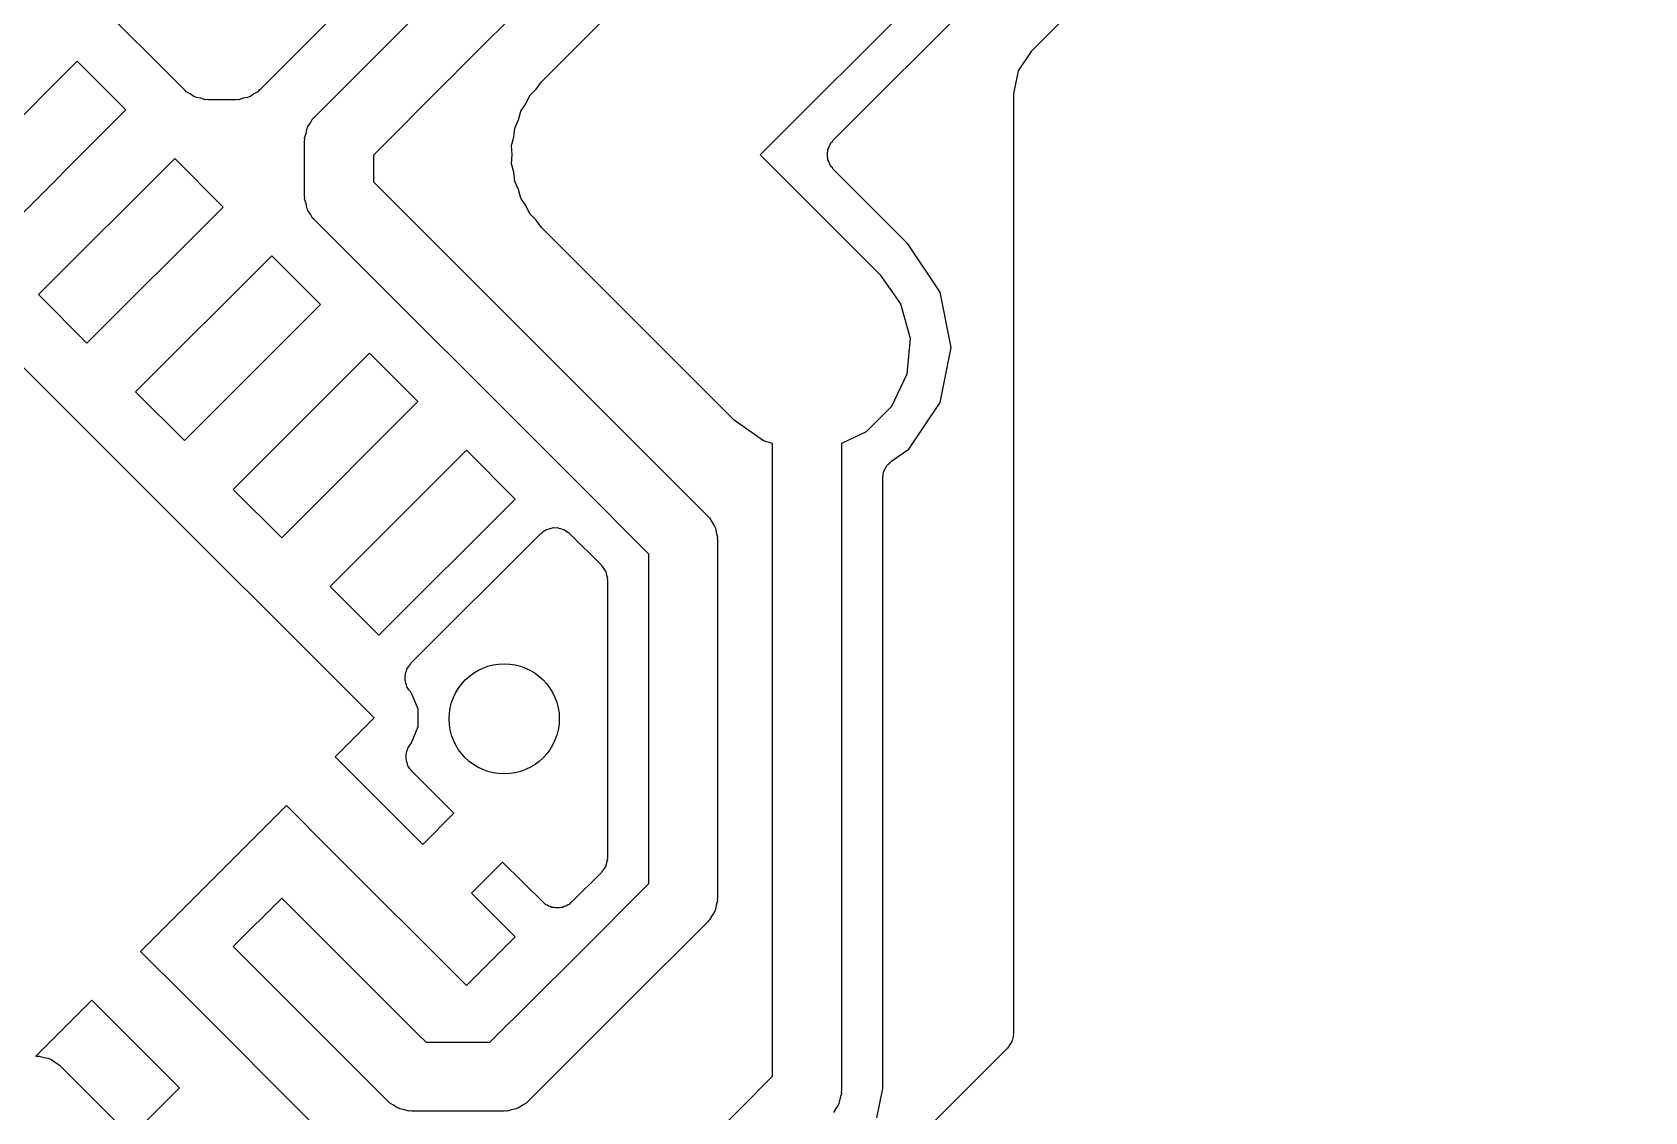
# Model space of a CAD drawing. Extents: x 132.7 to 187.3, y -127.3 to -72.7.
# Drawn here: x 147.99 to 153.84, y -114.08 to -110.16 of the extents above; entities that cross this region are included whole.
import ezdxf

# ---------------------------------------------------------------- set-up
doc = ezdxf.new("R2010")
doc.units = 0
doc.header["$MEASUREMENT"] = 0
doc.layers.add('BLACK', color=7, linetype='CONTINUOUS')

msp = doc.modelspace()

# ---------------------------------------------------------------- linework, layer by layer
at = {"layer": 'Black'}
for p, q in [((152.988, -106.838), (149.538, -110.288)), ((149.835, -110.335), (152.76, -107.41)), ((153.29, -107.94), (150.63, -110.6)), ((150.895, -110.547), (153.466, -107.976)), ((153.843, -107.996), (151.614, -110.225)), ((148.537, -110.363), (147.912, -109.738)), ((149.363, -109.813), (148.813, -110.363)), ((149.312, -110.162), (149.362, -110.112)), ((149.012, -110.462), (149.312, -110.162)), ((151.614, -110.225), (151.567, -110.295)), ((147.654, -110.755), (148.149, -110.26)), ((148.149, -110.26), (148.326, -110.437)), ((149.538, -110.288), (149.512, -110.315)), ((149.538, -110.288), (149.538, -110.288)), ((151.567, -110.295), (151.55, -110.379)), ((149.488, -110.338), (149.225, -110.602)), ((149.512, -110.315), (149.488, -110.338)), ((149.816, -110.362), (149.835, -110.335)), ((148.541, -110.367), (148.537, -110.363)), ((148.545, -110.371), (148.541, -110.367)), ((148.559, -110.379), (148.545, -110.371)), ((148.572, -110.388), (148.559, -110.379)), ((148.577, -110.39), (148.572, -110.388)), ((148.582, -110.392), (148.577, -110.39)), ((148.598, -110.395), (148.582, -110.392)), ((148.614, -110.4), (148.598, -110.395)), ((148.62, -110.399), (148.614, -110.4)), ((148.625, -110.4), (148.62, -110.399)), ((148.725, -110.4), (148.625, -110.4)), ((148.73, -110.399), (148.725, -110.4)), ((148.736, -110.4), (148.73, -110.399)), ((148.752, -110.395), (148.736, -110.4)), ((148.768, -110.392), (148.752, -110.395)), ((148.773, -110.39), (148.768, -110.392)), ((148.778, -110.388), (148.773, -110.39)), ((148.791, -110.379), (148.778, -110.388)), ((148.805, -110.371), (148.791, -110.379)), ((148.809, -110.367), (148.805, -110.371)), ((148.813, -110.363), (148.809, -110.367)), ((149.779, -110.415), (149.793, -110.385)), ((149.793, -110.385), (149.816, -110.362)), ((151.55, -110.379), (151.55, -113.793)), ((148.326, -110.437), (147.831, -110.932)), ((148.996, -110.484), (149.004, -110.47)), ((149.004, -110.47), (149.008, -110.466)), ((149.008, -110.466), (149.012, -110.462)), ((149.752, -110.473), (149.76, -110.442)), ((149.76, -110.442), (149.779, -110.415)), ((148.975, -110.539), (148.98, -110.523)), ((148.98, -110.523), (148.983, -110.507)), ((148.983, -110.507), (148.985, -110.502)), ((148.985, -110.502), (148.987, -110.497)), ((148.987, -110.497), (148.996, -110.484)), ((149.735, -110.536), (149.738, -110.503)), ((149.738, -110.503), (149.752, -110.473)), ((148.976, -110.545), (148.975, -110.539)), ((148.975, -110.55), (148.976, -110.545)), ((148.975, -110.75), (148.975, -110.55)), ((149.726, -110.567), (149.735, -110.536)), ((149.729, -110.6), (149.726, -110.567)), ((150.874, -110.593), (150.876, -110.587)), ((150.876, -110.581), (150.879, -110.575)), ((150.876, -110.587), (150.876, -110.581)), ((150.879, -110.575), (150.881, -110.568)), ((150.881, -110.568), (150.884, -110.563)), ((150.884, -110.563), (150.887, -110.557)), ((150.887, -110.557), (150.892, -110.552)), ((150.892, -110.552), (150.895, -110.547)), ((148.008, -111.108), (148.503, -110.614)), ((148.503, -110.614), (148.679, -110.79)), ((149.225, -110.602), (149.225, -110.698)), ((149.726, -110.633), (149.729, -110.6)), ((149.735, -110.664), (149.726, -110.633)), ((150.63, -110.6), (151.065, -111.035)), ((150.874, -110.6), (150.874, -110.593)), ((150.874, -110.607), (150.874, -110.6)), ((150.876, -110.613), (150.874, -110.607)), ((150.876, -110.619), (150.876, -110.613)), ((150.879, -110.625), (150.876, -110.619)), ((150.881, -110.632), (150.879, -110.625)), ((150.884, -110.637), (150.881, -110.632)), ((150.887, -110.643), (150.884, -110.637)), ((150.892, -110.648), (150.887, -110.643)), ((150.895, -110.653), (150.892, -110.648)), ((149.225, -110.698), (150.138, -111.612)), ((149.738, -110.697), (149.735, -110.664)), ((149.752, -110.727), (149.738, -110.697)), ((151.166, -110.924), (150.895, -110.653)), ((148.976, -110.755), (148.975, -110.75)), ((148.975, -110.761), (148.976, -110.755)), ((148.98, -110.777), (148.975, -110.761)), ((149.76, -110.758), (149.752, -110.727)), ((149.779, -110.785), (149.76, -110.758)), ((147.354, -110.773), (148.29, -111.71)), ((148.679, -110.79), (148.184, -111.285)), ((148.983, -110.793), (148.98, -110.777)), ((148.985, -110.798), (148.983, -110.793)), ((148.987, -110.803), (148.985, -110.798)), ((148.996, -110.816), (148.987, -110.803)), ((149.004, -110.83), (148.996, -110.816)), ((149.793, -110.815), (149.779, -110.785)), ((149.816, -110.838), (149.793, -110.815)), ((149.008, -110.834), (149.004, -110.83)), ((149.012, -110.838), (149.008, -110.834)), ((149.962, -111.788), (149.012, -110.838)), ((149.835, -110.865), (149.816, -110.838)), ((150.535, -111.565), (149.835, -110.865)), ((151.284, -111.1), (151.166, -110.924)), ((148.361, -111.462), (148.856, -110.967)), ((148.856, -110.967), (149.033, -111.144)), ((151.065, -111.035), (151.14, -111.142)), ((148.184, -111.285), (148.008, -111.108)), ((151.324, -111.3), (151.284, -111.1)), ((149.033, -111.144), (148.538, -111.639)), ((151.14, -111.142), (151.174, -111.267)), ((151.174, -111.267), (151.162, -111.397)), ((148.715, -111.816), (149.21, -111.321)), ((149.21, -111.321), (149.386, -111.497)), ((151.284, -111.5), (151.324, -111.3)), ((151.162, -111.397), (151.107, -111.515)), ((148.538, -111.639), (148.361, -111.462)), ((149.386, -111.497), (148.892, -111.992)), ((151.107, -111.515), (151.015, -111.607)), ((151.17, -111.67), (151.284, -111.5)), ((150.642, -111.64), (150.535, -111.565)), ((150.138, -111.612), (150.438, -111.912)), ((150.675, -111.649), (150.642, -111.64)), ((151.015, -111.607), (150.925, -111.649)), ((149.068, -112.169), (149.563, -111.674)), ((149.563, -111.674), (149.74, -111.851)), ((150.675, -111.8), (150.675, -111.649)), ((150.925, -111.649), (150.925, -111.8)), ((151.108, -111.712), (151.17, -111.67)), ((148.29, -111.71), (149.227, -112.646)), ((151.077, -111.763), (151.078, -111.753)), ((151.078, -111.753), (151.079, -111.751)), ((151.079, -111.751), (151.08, -111.748)), ((151.08, -111.748), (151.085, -111.739)), ((151.085, -111.739), (151.09, -111.73)), ((151.09, -111.73), (151.091, -111.728)), ((151.091, -111.728), (151.093, -111.726)), ((151.093, -111.726), (151.101, -111.719)), ((151.101, -111.719), (151.108, -111.712)), ((148.892, -111.992), (148.715, -111.816)), ((150.225, -112.052), (149.962, -111.788)), ((150.675, -113.948), (150.675, -111.8)), ((150.925, -111.8), (150.925, -114)), ((151.075, -111.774), (151.077, -111.763)), ((151.075, -113.993), (151.075, -111.774)), ((149.74, -111.851), (149.245, -112.346)), ((150.438, -111.912), (150.442, -111.916)), ((150.442, -111.916), (150.446, -111.92)), ((150.446, -111.92), (150.454, -111.934)), ((150.454, -111.934), (150.463, -111.947)), ((149.361, -112.448), (149.832, -111.977)), ((149.832, -111.977), (149.838, -111.973)), ((149.838, -111.973), (149.842, -111.969)), ((149.842, -111.969), (149.848, -111.966)), ((149.848, -111.966), (149.854, -111.962)), ((149.854, -111.962), (149.86, -111.961)), ((149.86, -111.961), (149.866, -111.958)), ((149.866, -111.958), (149.872, -111.957)), ((149.872, -111.957), (149.879, -111.955)), ((149.879, -111.955), (149.885, -111.956)), ((149.885, -111.956), (149.892, -111.955)), ((149.892, -111.955), (149.898, -111.957)), ((149.898, -111.957), (149.905, -111.958)), ((149.905, -111.958), (149.911, -111.961)), ((149.911, -111.961), (149.917, -111.962)), ((149.917, -111.962), (149.922, -111.966)), ((149.922, -111.966), (149.928, -111.969)), ((149.928, -111.969), (149.933, -111.973)), ((149.933, -111.973), (149.938, -111.977)), ((149.938, -111.977), (150.053, -112.092)), ((150.463, -111.947), (150.465, -111.952)), ((150.465, -111.952), (150.467, -111.957)), ((150.467, -111.957), (150.47, -111.973)), ((150.47, -111.973), (150.475, -111.989)), ((150.475, -111.989), (150.474, -111.995)), ((150.474, -111.995), (150.475, -112)), ((150.225, -113.248), (150.225, -112.052)), ((150.475, -112), (150.475, -113.3)), ((150.053, -112.092), (150.055, -112.095)), ((150.055, -112.095), (150.057, -112.097)), ((150.057, -112.097), (150.062, -112.105)), ((150.062, -112.105), (150.068, -112.113)), ((149.245, -112.346), (149.068, -112.169)), ((150.068, -112.113), (150.069, -112.116)), ((150.069, -112.116), (150.07, -112.119)), ((150.07, -112.119), (150.072, -112.129)), ((150.072, -112.129), (150.075, -112.138)), ((150.075, -112.138), (150.074, -112.142)), ((150.074, -112.142), (150.075, -112.145)), ((150.075, -112.145), (150.075, -113.155)), ((149.35, -112.464), (149.353, -112.458)), ((149.353, -112.458), (149.358, -112.453)), ((149.358, -112.453), (149.361, -112.448)), ((149.34, -112.495), (149.341, -112.488)), ((149.34, -112.501), (149.34, -112.495)), ((149.34, -112.508), (149.34, -112.501)), ((149.341, -112.514), (149.34, -112.508)), ((149.341, -112.488), (149.342, -112.482)), ((149.342, -112.52), (149.341, -112.514)), ((149.342, -112.482), (149.345, -112.476)), ((149.345, -112.526), (149.342, -112.52)), ((149.345, -112.476), (149.346, -112.469)), ((149.346, -112.469), (149.35, -112.464)), ((149.346, -112.533), (149.345, -112.526)), ((149.35, -112.538), (149.346, -112.533)), ((149.353, -112.544), (149.35, -112.538)), ((149.358, -112.549), (149.353, -112.544)), ((149.361, -112.554), (149.358, -112.549)), ((149.363, -112.556), (149.361, -112.554)), ((149.387, -112.615), (149.363, -112.556)), ((149.387, -112.678), (149.387, -112.615)), ((149.227, -112.646), (149.086, -112.788)), ((149.362, -112.739), (149.387, -112.678)), ((149.349, -112.763), (149.35, -112.756)), ((149.35, -112.756), (149.354, -112.751)), ((149.354, -112.751), (149.357, -112.745)), ((149.357, -112.745), (149.362, -112.74)), ((149.362, -112.74), (149.362, -112.739)), ((149.086, -112.788), (149.245, -112.947)), ((149.344, -112.781), (149.345, -112.775)), ((149.344, -112.788), (149.344, -112.781)), ((149.344, -112.794), (149.344, -112.788)), ((149.345, -112.801), (149.344, -112.794)), ((149.345, -112.775), (149.346, -112.768)), ((149.346, -112.807), (149.345, -112.801)), ((149.346, -112.768), (149.349, -112.763)), ((149.349, -112.813), (149.346, -112.807)), ((149.35, -112.82), (149.349, -112.813)), ((149.354, -112.825), (149.35, -112.82)), ((149.357, -112.831), (149.354, -112.825)), ((149.362, -112.836), (149.357, -112.831)), ((149.365, -112.841), (149.362, -112.836)), ((149.517, -112.993), (149.365, -112.841)), ((148.909, -112.965), (148.379, -113.495)), ((149.068, -113.124), (148.909, -112.965)), ((149.245, -112.947), (149.245, -112.947)), ((149.245, -112.947), (149.404, -113.106)), ((149.404, -113.106), (149.517, -112.993)), ((149.563, -113.619), (149.068, -113.124)), ((149.068, -113.124), (149.068, -113.124)), ((150.075, -113.162), (150.072, -113.171)), ((150.075, -113.155), (150.074, -113.158)), ((150.074, -113.158), (150.075, -113.162)), ((149.694, -113.17), (149.581, -113.283)), ((149.84, -113.315), (149.694, -113.17)), ((150.053, -113.208), (149.946, -113.315)), ((150.055, -113.205), (150.053, -113.208)), ((150.057, -113.203), (150.055, -113.205)), ((150.062, -113.195), (150.057, -113.203)), ((150.068, -113.187), (150.062, -113.195)), ((150.069, -113.184), (150.068, -113.187)), ((150.07, -113.181), (150.069, -113.184)), ((150.072, -113.171), (150.07, -113.181)), ((149.581, -113.283), (149.74, -113.442)), ((149.962, -113.512), (150.225, -113.248)), ((148.715, -113.477), (148.892, -113.301)), ((148.892, -113.301), (149.386, -113.795)), ((149.845, -113.319), (149.84, -113.315)), ((149.85, -113.324), (149.845, -113.319)), ((149.856, -113.327), (149.85, -113.324)), ((149.861, -113.33), (149.856, -113.327)), ((149.867, -113.332), (149.861, -113.33)), ((149.873, -113.335), (149.867, -113.332)), ((149.88, -113.335), (149.873, -113.335)), ((149.886, -113.337), (149.88, -113.335)), ((149.893, -113.336), (149.886, -113.337)), ((149.899, -113.337), (149.893, -113.336)), ((149.906, -113.335), (149.899, -113.337)), ((149.912, -113.335), (149.906, -113.335)), ((149.918, -113.332), (149.912, -113.335)), ((149.924, -113.33), (149.918, -113.332)), ((149.93, -113.327), (149.924, -113.33)), ((149.936, -113.324), (149.93, -113.327)), ((149.94, -113.319), (149.936, -113.324)), ((149.946, -113.315), (149.94, -113.319)), ((150.47, -113.327), (150.467, -113.343)), ((150.475, -113.311), (150.47, -113.327)), ((150.475, -113.3), (150.474, -113.305)), ((150.474, -113.305), (150.475, -113.311)), ((150.438, -113.388), (150.138, -113.688)), ((150.442, -113.384), (150.438, -113.388)), ((150.446, -113.38), (150.442, -113.384)), ((150.454, -113.366), (150.446, -113.38)), ((150.463, -113.353), (150.454, -113.366)), ((150.465, -113.348), (150.463, -113.353)), ((150.467, -113.343), (150.465, -113.348)), ((149.74, -113.442), (149.563, -113.619)), ((148.379, -113.495), (148.538, -113.654)), ((149.21, -113.972), (148.715, -113.477)), ((149.648, -113.825), (149.962, -113.512)), ((149.962, -113.512), (149.962, -113.512)), ((148.202, -113.672), (147.999, -113.875)), ((148.361, -113.831), (148.202, -113.672)), ((148.538, -113.654), (148.538, -113.654)), ((148.538, -113.654), (149.033, -114.149)), ((150.138, -113.688), (149.788, -114.038)), ((150.138, -113.688), (150.138, -113.688)), ((149.386, -113.795), (149.386, -113.795)), ((149.386, -113.795), (149.416, -113.825)), ((151.547, -113.809), (151.545, -113.819)), ((151.55, -113.799), (151.547, -113.809)), ((151.55, -113.793), (151.549, -113.796)), ((151.549, -113.796), (151.55, -113.799)), ((148.52, -113.99), (148.361, -113.831)), ((148.361, -113.831), (148.361, -113.831)), ((149.416, -113.825), (149.648, -113.825)), ((151.528, -113.846), (151.155, -114.219)), ((151.53, -113.843), (151.528, -113.846)), ((151.532, -113.841), (151.53, -113.843)), ((151.537, -113.833), (151.532, -113.841)), ((151.543, -113.825), (151.537, -113.833)), ((151.544, -113.821), (151.543, -113.825)), ((151.545, -113.819), (151.544, -113.821)), ((147.999, -113.875), (148, -113.875)), ((148, -113.875), (148.005, -113.876)), ((148.005, -113.876), (148.011, -113.875)), ((148.011, -113.875), (148.027, -113.88)), ((148.027, -113.88), (148.043, -113.883)), ((148.043, -113.883), (148.048, -113.885)), ((148.048, -113.885), (148.053, -113.887)), ((148.053, -113.887), (148.066, -113.896)), ((148.066, -113.896), (148.08, -113.904)), ((148.08, -113.904), (148.084, -113.908)), ((148.084, -113.908), (148.088, -113.912)), ((148.088, -113.912), (148.184, -114.008)), ((149.276, -114.038), (149.21, -113.972)), ((149.21, -113.972), (149.21, -113.972)), ((150.562, -114.062), (150.675, -113.948)), ((148.184, -114.008), (148.344, -114.167)), ((148.344, -114.167), (148.52, -113.99)), ((149.28, -114.042), (149.276, -114.038)), ((149.284, -114.046), (149.28, -114.042)), ((149.784, -114.042), (149.78, -114.046)), ((149.788, -114.038), (149.784, -114.042)), ((150.917, -114.043), (150.915, -114.048)), ((150.92, -114.027), (150.917, -114.043)), ((150.925, -114.011), (150.92, -114.027)), ((150.925, -114), (150.924, -114.005)), ((150.924, -114.005), (150.925, -114.011)), ((151.054, -114.099), (151.075, -113.993)), ((149.148, -115.475), (150.562, -114.062)), ((149.298, -114.054), (149.284, -114.046)), ((149.311, -114.063), (149.298, -114.054)), ((149.317, -114.065), (149.311, -114.063)), ((149.321, -114.067), (149.317, -114.065)), ((149.338, -114.07), (149.321, -114.067)), ((149.353, -114.075), (149.338, -114.07)), ((149.359, -114.074), (149.353, -114.075)), ((149.364, -114.075), (149.359, -114.074)), ((149.7, -114.075), (149.364, -114.075)), ((149.705, -114.074), (149.7, -114.075)), ((149.711, -114.075), (149.705, -114.074)), ((149.727, -114.07), (149.711, -114.075)), ((149.743, -114.067), (149.727, -114.07)), ((149.748, -114.065), (149.743, -114.067)), ((149.753, -114.063), (149.748, -114.065)), ((149.766, -114.054), (149.753, -114.063)), ((149.78, -114.046), (149.766, -114.054)), ((150.562, -114.062), (150.562, -114.062)), ((150.904, -114.066), (150.896, -114.08)), ((150.913, -114.053), (150.904, -114.066)), ((150.915, -114.048), (150.913, -114.053))]:
    msp.add_line(p, q, dxfattribs=at)
msp.add_circle((149.7, -112.65), 0.2, dxfattribs=at)

doc.saveas('drawing.dxf')
